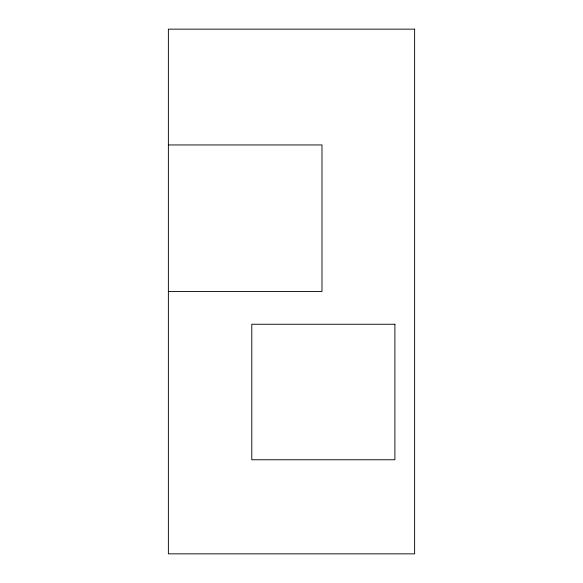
<?xml version="1.0" encoding="UTF-8"?>
<svg xmlns="http://www.w3.org/2000/svg" width="583" height="583" viewBox="0 0 583 583"><rect width="100%" height="100%" fill="white"/><g stroke="black" fill="none" stroke-linecap="round" stroke-linejoin="round"><path stroke-width="0.87" d="M168.378 144.948L321.984 144.948L321.984 291.5L168.378 291.5M414.622 29.15L168.378 29.15L168.378 553.85L414.622 553.85L414.622 29.15M394.902 324.25L251.783 324.25L251.783 459.768L394.902 459.768L394.902 324.25"/></g></svg>
